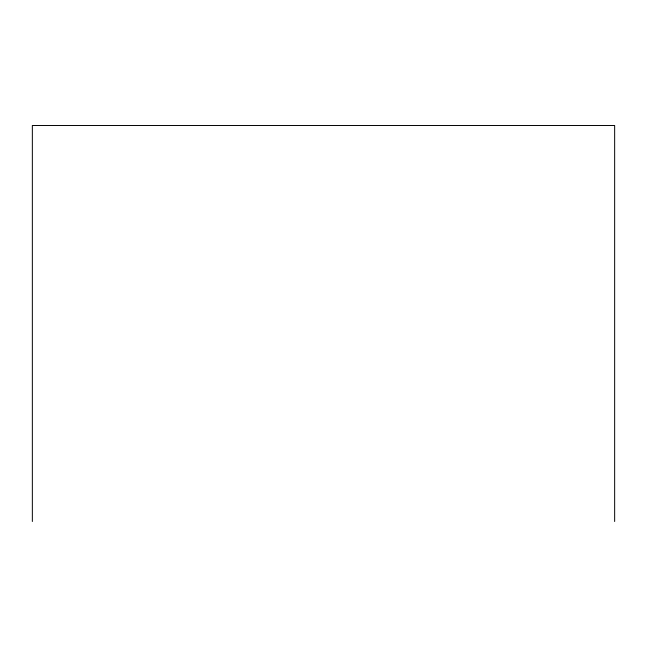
<?xml version="1.0" encoding="UTF-8"?>
<svg xmlns="http://www.w3.org/2000/svg" width="647" height="647" viewBox="0 0 647 647"><rect width="100%" height="100%" fill="white"/><g stroke="black" fill="none" stroke-linecap="round" stroke-linejoin="round"><path stroke-width="0.97" d="M614.65 521.506L614.65 125.494L32.35 125.494L32.35 521.506"/></g></svg>
